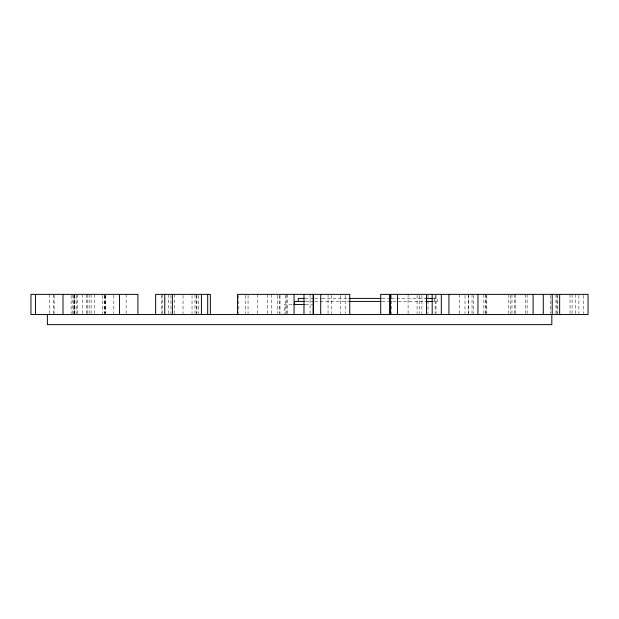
<?xml version="1.0" encoding="UTF-8"?>
<svg xmlns="http://www.w3.org/2000/svg" width="619" height="619" viewBox="0 0 619 619"><rect width="100%" height="100%" fill="white"/><g stroke="black" fill="none" stroke-linecap="round" stroke-linejoin="round"><path stroke-width="0.46" stroke-dasharray="3.1 2.32" d="M304.765 298.404L313.686 298.404M314.645 298.404L321.369 298.404M322.066 298.404L348.28 298.404M381.923 298.404L390.574 298.404M391.262 298.404L425.864 298.404M432.859 298.404L437.393 298.404L437.393 301.43L432.859 301.43M305.724 301.43L313.686 301.43M314.645 301.43L348.28 301.43M381.923 301.43L425.864 301.43M292.044 304.455L284.477 304.455L284.477 313.624M305.353 304.455L312.719 304.455M583.585 295.325L583.585 313.585M578.873 295.325L578.873 313.585M575.701 294.365L575.701 313.585M572.103 294.365L572.103 313.585M570.06 294.365L570.06 313.585M557.719 295.325L557.719 313.585M556.968 294.365L556.968 313.585M555.978 294.365L555.978 313.585M550.647 295.325L550.647 313.585M527.109 294.365L527.109 313.585M525.74 294.365L525.74 313.585M515.418 294.365L515.418 313.585M514.242 294.365L514.242 313.585M511.975 294.365L511.975 313.585M510.729 295.325L510.729 313.585M508.377 294.365L508.377 313.585M486.789 295.325L486.789 313.585M486.047 294.365L486.047 313.585M485.428 294.365L485.428 313.585M483.857 294.365L483.857 313.585M473.396 295.325L473.396 313.585M472.034 294.365L472.034 313.585M468.583 295.325L468.583 313.585M468.312 294.365L468.312 313.585M465.001 295.325L465.001 313.585M459.577 294.365L459.577 313.585M436.008 295.325L436.008 313.585M435.118 295.325L435.118 313.585M434.778 298.404L434.778 301.43M428.015 294.365L428.015 300.13M428.015 301.089L428.015 313.585M421.91 295.325L421.91 313.585M419.643 295.325L419.643 313.585M417.09 295.325L417.09 313.585M408.091 294.365L408.091 313.585M391.75 295.325L391.75 313.585M345.185 295.325L345.185 313.585M340.373 295.325L340.373 313.585M331.366 295.325L331.366 313.585M328.055 294.365L328.055 313.585M310.073 294.365L310.073 313.585M287.495 294.365L287.495 313.585M286.504 294.365L286.504 313.585M285.761 295.325L285.761 313.585M280.005 295.325L280.005 313.585M279.749 295.325L279.749 313.585M277.219 295.325L277.219 313.585M271.493 294.365L271.493 313.585M267.772 294.365L267.772 313.585M257.311 294.365L257.311 313.585M248.049 295.325L248.049 313.585M245.642 295.325L245.642 313.585M238.539 295.325L238.539 313.585M198.73 295.325L198.73 313.585M196.85 295.325L196.85 313.585M196.293 295.325L196.293 313.585M195.008 294.365L195.008 313.585M192.029 295.325L192.029 313.585M183.031 295.325L183.031 313.585M174.318 294.365L174.318 313.585M170.945 295.325L170.945 313.585M168.739 294.365L168.739 313.585M162.224 294.365L162.224 313.585M161.412 295.325L161.412 313.585M126.129 294.365L126.129 313.585M113.826 295.325L113.826 313.585M105.47 295.325L105.47 313.585M105.222 295.325L105.222 313.585M104.82 295.325L104.82 313.585M104.696 295.325L104.696 313.585M102.684 295.325L102.684 313.585M94.421 294.365L94.421 313.585M91.109 294.365L91.109 313.585M89.128 294.365L89.128 313.585M87.194 294.365L87.194 313.585M86.691 294.365L86.691 313.585M82.776 294.365L82.776 313.585M77.685 294.365L77.685 313.585M76.601 295.325L76.601 313.585M74.86 295.325L74.86 313.585M74.613 294.365L74.613 313.585M74.489 295.325L74.489 313.585M74.257 294.365L74.257 313.585M73.514 295.325L73.514 313.585M72.88 294.365L72.88 313.585M71.108 295.325L71.108 313.585M54.147 295.325L54.147 313.585M53.528 294.365L53.528 313.585M49.682 294.365L49.682 313.585"/><path stroke-width="0.93" d="M304.068 298.404L298.304 298.404L298.304 301.43M348.977 298.404L380.956 298.404M425.864 298.404L432.588 298.404M304.656 301.43L294.567 301.43L294.567 304.455M348.977 301.43L380.956 301.43M425.864 301.43L432.588 301.43M293.87 304.455L304.656 304.455M559.646 294.365L559.646 314.545M552.202 294.365L552.202 314.545M551.831 314.545L551.831 324.635L47.392 324.635L47.392 314.545M543.273 294.365L543.273 314.545M533.098 294.365L533.098 314.545M477.961 294.365L477.961 314.545M448.922 294.365L448.922 314.545M441.316 294.365L441.316 314.545M432.186 294.365L432.186 314.545M426.476 294.365L426.476 314.545M397.437 294.365L397.437 314.545M390.21 294.365L390.21 314.545M389.831 294.365L389.831 314.545M380.7 314.545L380.7 294.365L588.05 294.365L588.05 314.545L30.95 314.545L30.95 294.365L137.921 294.365L137.921 314.545M349.75 314.545L349.75 294.365L237.526 294.365L237.526 314.545M320.712 294.365L320.712 314.545M313.485 294.365L313.485 314.545M313.106 294.365L313.106 314.545M303.975 294.365L303.975 314.545M294.079 294.365L294.079 314.545M210.359 314.545L210.359 294.365L155.632 294.365L155.632 314.545M207.682 294.365L207.682 314.545M201.415 294.365L201.415 314.545M172.376 294.365L172.376 314.545M164.762 294.365L164.762 314.545M119.552 294.365L119.552 314.545M62.991 294.365L62.991 314.545M35.538 294.365L35.538 314.545"/></g></svg>
